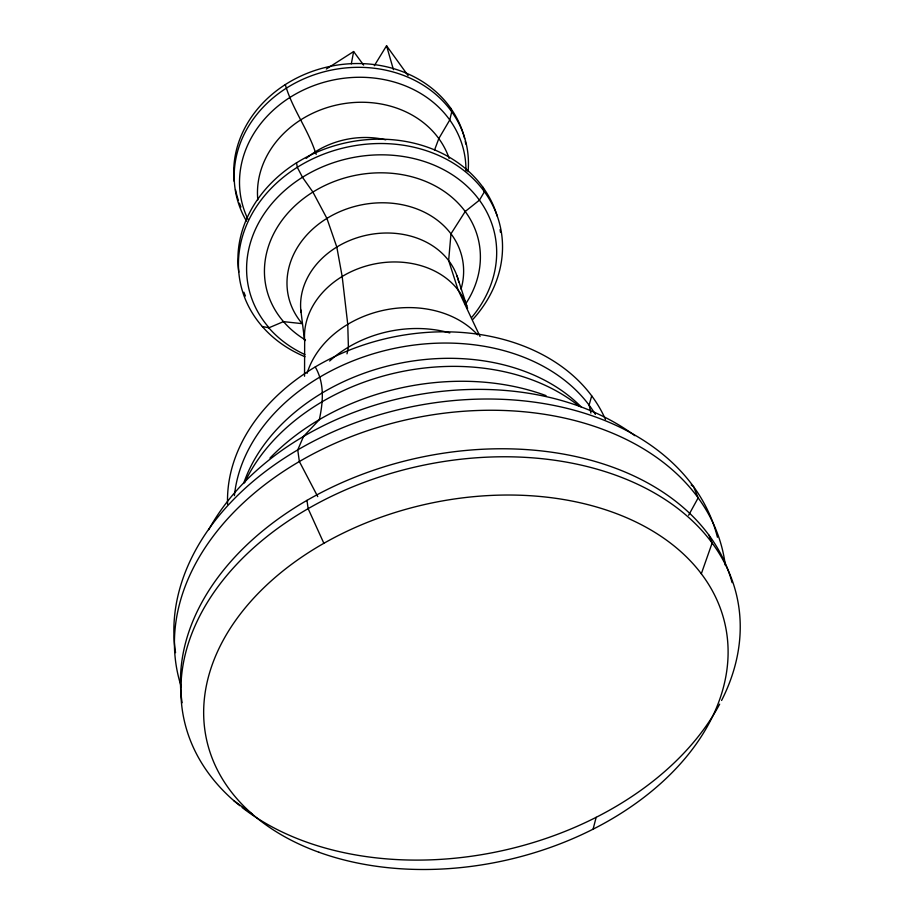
<?xml version="1.0" encoding="UTF-8"?>
<svg xmlns="http://www.w3.org/2000/svg" width="915" height="915" viewBox="0 0 915 915"><rect width="100%" height="100%" fill="white"/><g stroke="black" fill="none" stroke-linecap="round" stroke-linejoin="round"><path stroke-width="1.37" d="M304.546 376.237L304.661 341.009L300.772 309.842M351.314 63.856L353.636 51.549L363.621 65.091M347.002 353.831L348.398 347.208L347.757 324.356L342.176 276.524L336.812 247.073L326.918 218.422L312.919 192.093L302.499 177.316L297.318 167.319L296.54 162.847A132.549 110.589 -12.6 0 1 482.914 187.255A132.538 110.578 -12.6 0 1 497.188 216.077M593.092 829.173L596.157 817.324M227.583 504.451A195.764 147.898 -12.6 0 1 315.229 366.938A195.753 147.887 -12.6 0 1 591.696 395.863L589.123 405.048L590.907 413.054M701.325 573.751L712.144 543.007L708.839 534.978M434.511 150.117L438.823 138.554L449.78 119.934L451.758 111.71L450.489 107.867A117.463 101.393 -12.6 0 0 285.297 84.58A117.475 101.405 -12.6 0 0 234.206 181.399M688.606 515.271L698.168 497.863L693.479 486.551L691.18 485.007M374.327 65.697L386.553 45.75L408.147 75.682M326.335 69.014L353.636 51.549M472.826 319.426A133.064 110.795 -12.6 0 0 484.412 191.715A133.075 110.818 -12.6 0 0 297.295 167.285A133.075 110.829 -12.6 0 0 262.331 326.563L269.01 327.753L283.456 321.634L302.225 323.658A89.007 73.52 -12.6 0 1 326.895 218.399A89.007 73.509 -12.6 0 1 450.958 233.828L465.232 211.468L479.46 200.133L484.458 191.692L482.96 187.232M233.634 800.511L252.094 813.927M317.745 496.628L299.365 461.526L297.741 449.894L303.528 436.432L319.324 419.699C323.132 401.994 324.734 383.316 315.275 366.995M480.043 336.503L458.152 290.044L448.647 260.535L450.981 233.805A89.007 73.509 -12.6 0 1 461.023 289.174M323.864 543.304L308.138 508.649L306.971 500.368M316.213 154.349L315.275 151.856C307.451 128.546 291.976 108.199 285.32 84.615M457.02 275.93L466.776 305.804M386.553 45.75L393.427 69.643M239.924 805.772A283.192 196.714 -12.6 0 1 419.493 466.055A283.192 196.714 -12.6 0 1 721.592 700.455M719.659 704.15A283.192 196.714 -12.6 0 1 242.098 807.488M182.108 702.731A281.694 196.462 -12.6 0 1 417.766 457.946A281.694 196.462 -12.6 0 1 732.103 582.615M181.33 686.89A279.338 198.303 -12.6 0 1 407.129 419.63A279.338 198.303 -12.6 0 1 725.309 565.253M175.554 652.669A277.188 197.88 -12.6 0 1 408.445 407.427A277.188 197.88 -12.6 0 1 717.44 537.254M208.734 529.693A257.71 185.985 -12.6 0 1 634.873 435.677M269.971 458.083A213.504 157.003 -12.6 0 1 319.278 419.642A213.492 156.98 -12.6 0 1 546.061 395.635M244.66 482.674A198.818 147.875 -12.6 0 1 321.737 401.982A198.807 147.864 -12.6 0 1 578.566 405.722M243.63 483.463A190.983 142.923 -12.6 0 1 323.006 392.466A190.983 142.912 -12.6 0 1 581.425 407.129M234.412 495.644A191.006 143.861 -12.6 0 1 319.587 377.243A190.995 143.849 -12.6 0 1 589.054 405.082A190.972 143.815 -12.6 0 1 595.39 414.404M591.696 395.863A195.73 147.853 -12.6 0 1 605.444 419.413M329.629 361.013A106.861 83.345 -12.6 0 1 348.375 347.185A106.861 83.334 -12.6 0 1 449.803 332.934M307.074 373.377A95.961 75.773 -12.6 0 1 347.734 324.333A95.961 75.773 -12.6 0 1 477.641 334.844M304.672 341.009A83.437 67.424 -12.6 0 1 342.153 276.502A83.437 67.413 -12.6 0 1 458.129 290.055A83.425 67.413 -12.6 0 1 467.599 308.389M301.069 312.473A80.428 65.823 -12.6 0 1 336.789 247.05A80.428 65.823 -12.6 0 1 448.625 260.546A80.417 65.811 -12.6 0 1 458.827 282.3M305.484 339.991A108.828 90.333 -12.6 0 1 283.49 321.611A108.828 90.345 -12.6 0 1 312.896 192.07A108.828 90.345 -12.6 0 1 465.197 211.491A108.816 90.322 -12.6 0 1 465.392 304.283M471.74 317.379A126.007 104.722 -12.6 0 0 479.414 200.156A126.018 104.733 -12.6 0 0 302.465 177.27A126.03 104.745 -12.6 0 0 269.056 327.73M304.901 354.562A126.007 104.722 -12.6 0 1 268.816 327.833M304.969 356.724A133.064 110.806 -12.6 0 1 262.331 326.563M245.437 296.037A132.561 110.601 -12.6 0 1 243.893 292.217M238.781 272.144A132.561 110.601 -12.6 0 1 296.506 162.813M500.105 229.596A132.538 110.578 -12.6 0 1 500.448 232.341M306.148 158.421A81.023 68.842 -12.6 0 1 385.787 139.835M257.813 199.882A98.431 84.272 -12.6 0 1 300.989 119.705A98.431 84.26 -12.6 0 1 438.788 138.565A98.42 84.249 -12.6 0 1 449.139 158.409M248.228 219.772A113.975 97.997 -12.6 0 1 289.655 97.619A113.975 97.985 -12.6 0 1 449.745 119.957A113.963 97.974 -12.6 0 1 465.952 171.151M246.512 221.098A117.898 101.611 -12.6 0 1 285.972 88.412A117.898 101.599 -12.6 0 1 451.724 111.733A117.886 101.588 -12.6 0 1 468.068 171.677M240.942 207.007A117.475 101.405 -12.6 0 1 239.387 203.153M238.438 200.522A117.475 101.405 -12.6 0 1 235.487 189.691M465.243 141.322A117.463 101.382 -12.6 0 1 465.781 144.078M450.454 107.901A117.463 101.382 -12.6 0 1 464.626 138.588M318.9 852.242A265.59 182.451 -12.6 0 0 727.436 665.285A265.59 182.451 -12.6 0 0 351.291 529.27A265.59 182.451 -12.6 0 0 318.9 852.242"/></g></svg>
